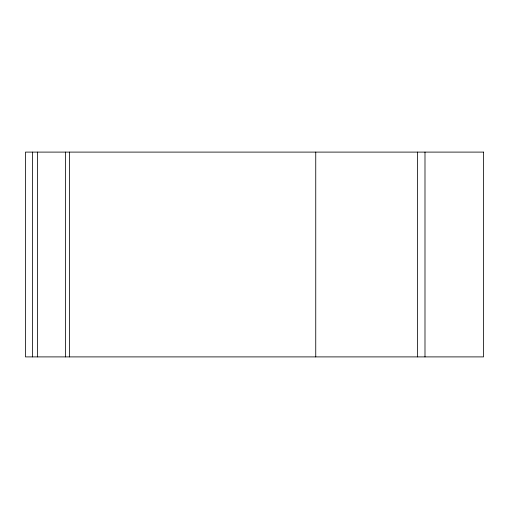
<?xml version="1.0" encoding="UTF-8"?>
<svg xmlns="http://www.w3.org/2000/svg" width="509" height="509" viewBox="0 0 509 509"><rect width="100%" height="100%" fill="white"/><g stroke="black" fill="none" stroke-linecap="round" stroke-linejoin="round"><path stroke-width="0.76" d="M424.99 152.102L424.99 356.898M417.437 152.102L417.437 356.898M315.745 152.102L315.745 356.898M69.548 152.102L69.548 356.898M65.578 152.102L65.578 356.898M37.615 152.102L37.615 356.898M32.43 152.102L32.43 356.898M483.55 152.102L25.45 152.102L25.45 356.898L483.55 356.898L483.55 152.102"/></g></svg>
